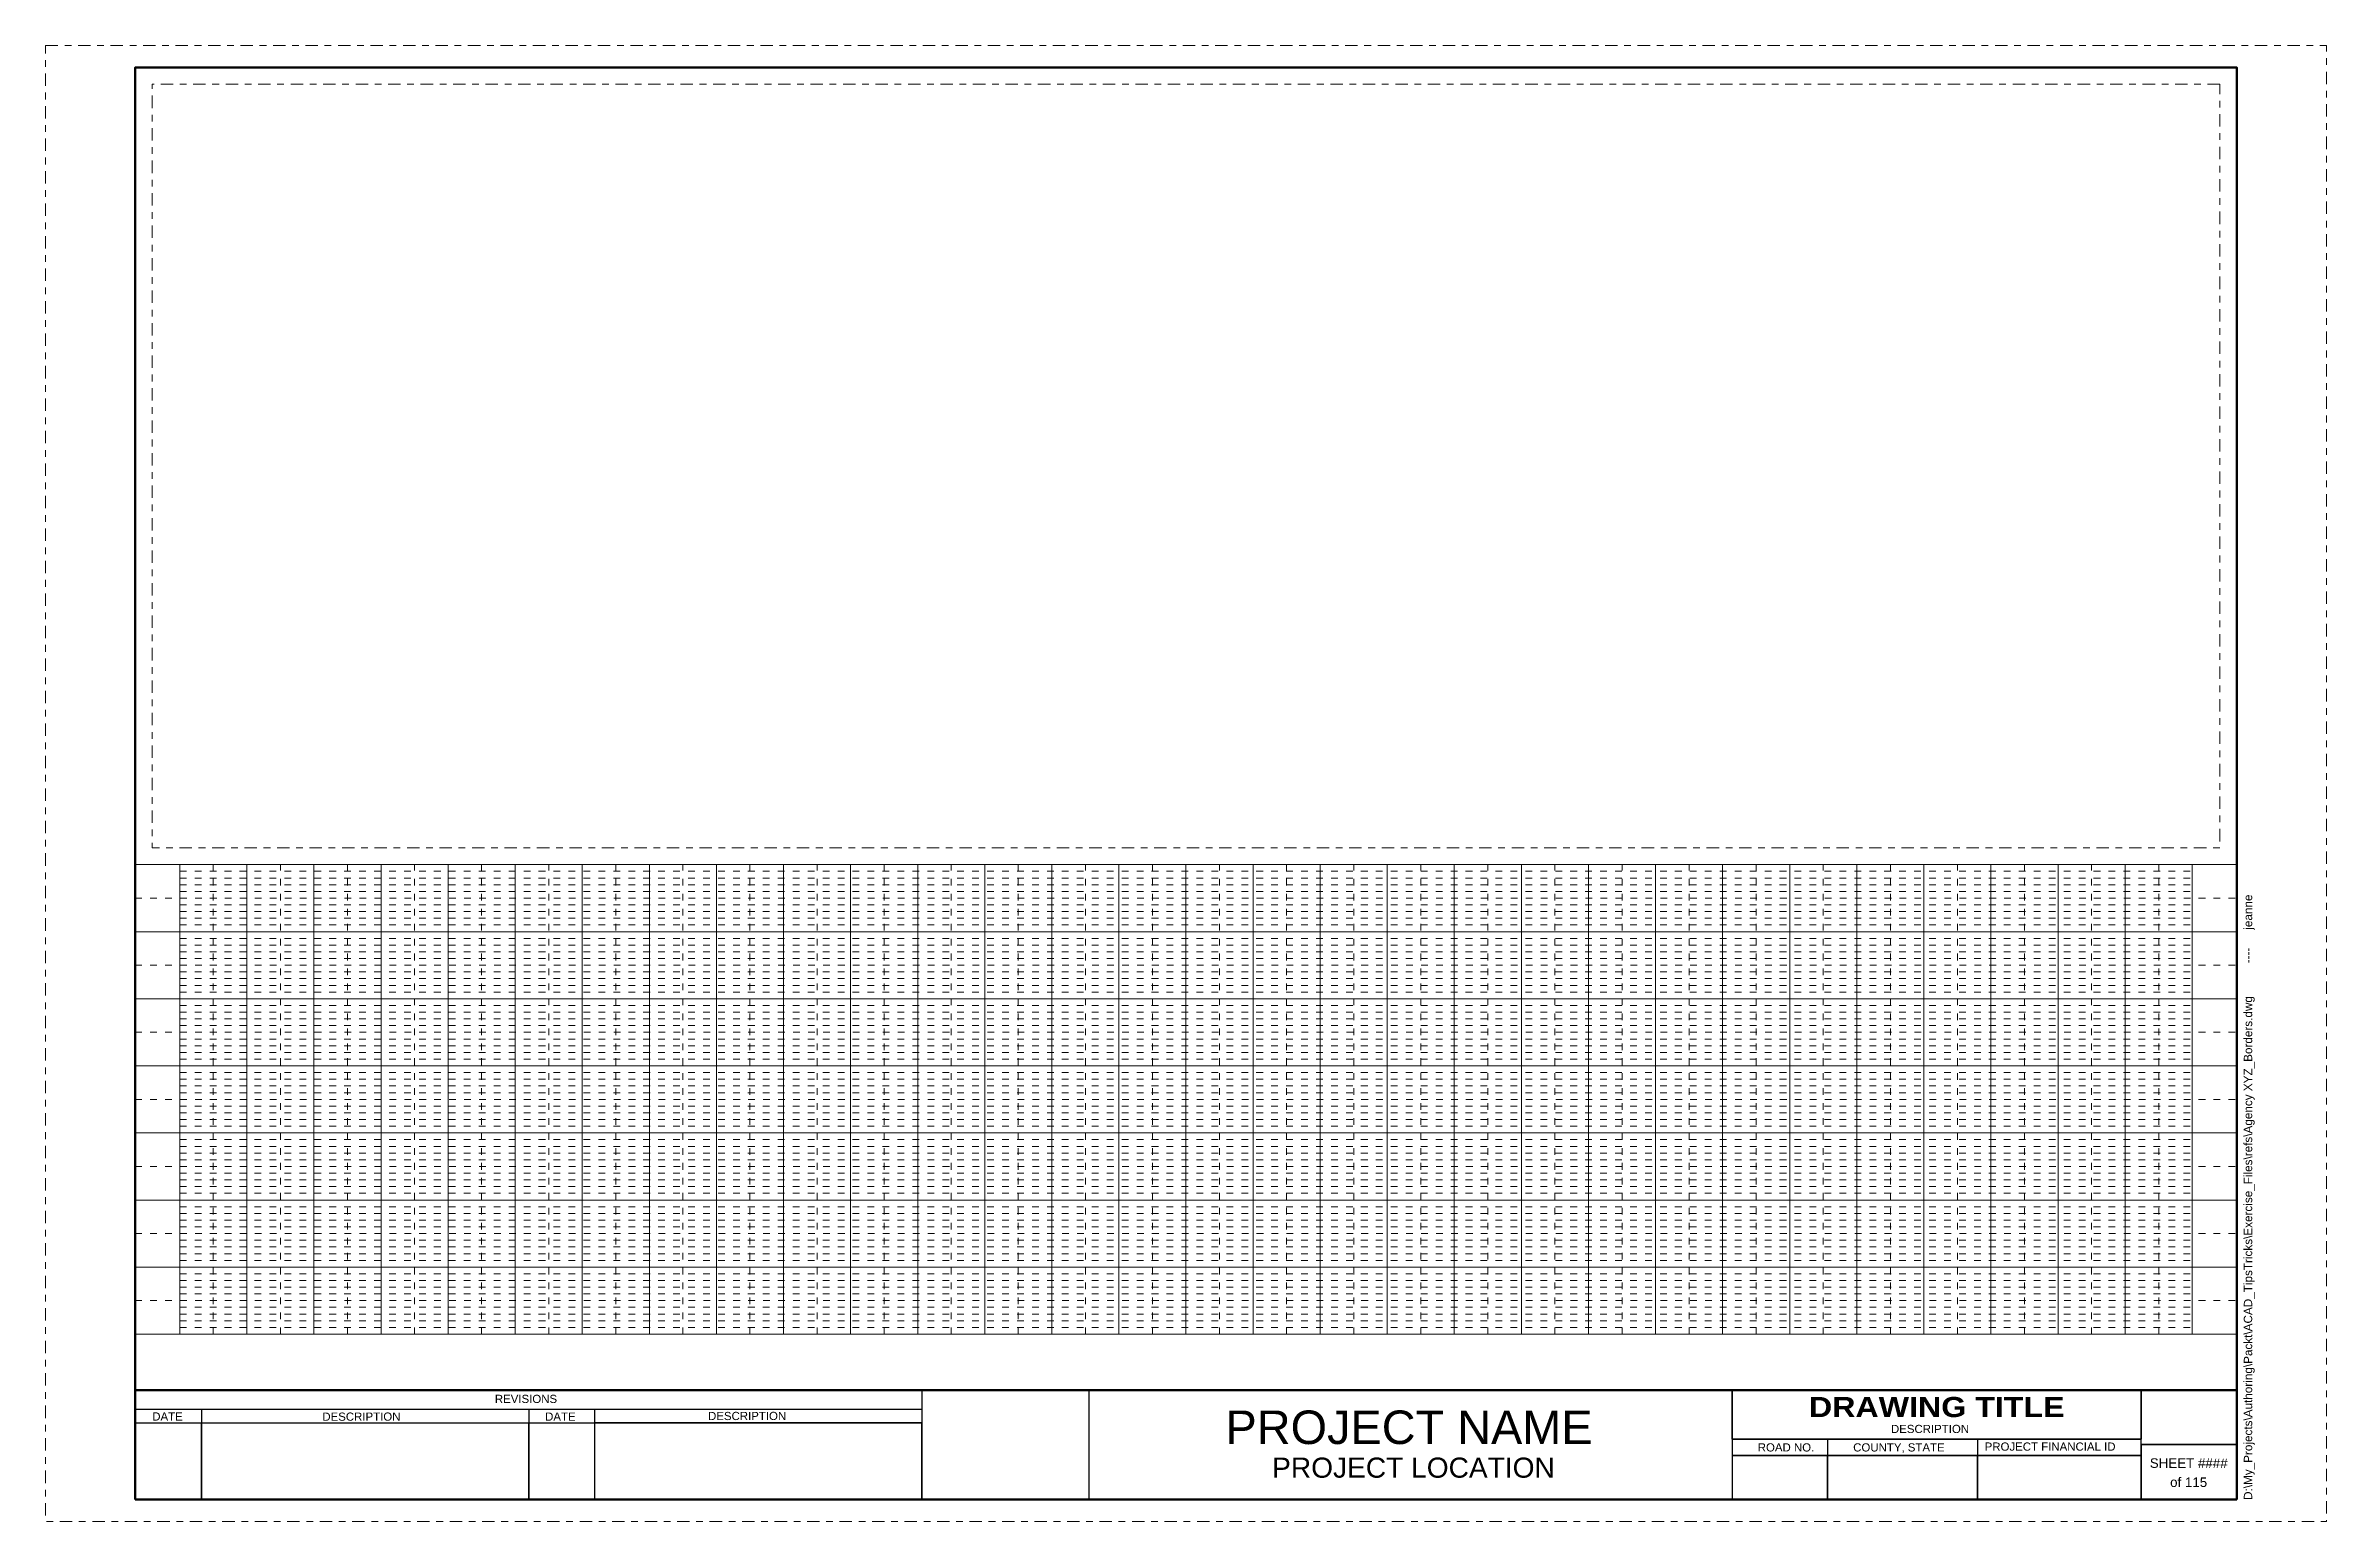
# Model space of a CAD drawing. Header units: inches. Extents: x 0 to 34, y 0 to 22.
import ezdxf
from ezdxf.enums import TextEntityAlignment as Align

# ---------------------------------------------------------------- set-up
doc = ezdxf.new("R2010")
doc.units = ezdxf.units.IN
doc.header["$LTSCALE"] = 0.5
doc.header["$MEASUREMENT"] = 0
doc.linetypes.add('DGN Style 1', pattern=[0.2462, 0.000409651, -0.245791])
doc.linetypes.add('DGN Style 7', pattern=[0.819302, 0.368686, -0.16386, 0.122895, -0.16386])
doc.layers.add('_Clip_Boundary', color=221, linetype='DGN Style 7', lineweight=13, plot=False)
doc.layers.add('_Plot_Shape', color=87, linetype='DGN Style 7', lineweight=13, plot=False)
for name, color, linetype, lineweight in [('_Plot_Stamp', 252, 'Continuous', 0), ('Border Titles', 7, 'Continuous', 0), ('BorderShtNo', 4, 'Continuous', 30), ('BorderText', 4, 'Continuous', 13), ('Profile Grid Major', 251, 'Continuous', 0), ('Profile Grid Minor', 252, 'DGN Style 1', 0), ('SheetBorder', 7, 'Continuous', 53), ('SheetLines', 7, 'Continuous', 30)]:
    doc.layers.add(name, color=color, linetype=linetype, lineweight=lineweight)
doc.styles.add('Civil-1 16in', font='arial.ttf', dxfattribs={"height": 0.0625})
doc.styles.add('Style-Arial', font='arial.ttf')
doc.styles.add('Titles', font='', dxfattribs={"height": 0.3})
doc.styles.get('Titles').set_extended_font_data('Arial Black')

msp = doc.modelspace()

# ---------------------------------------------------------------- linework, layer by layer
at = {"layer": '_Clip_Boundary'}
msp.add_3dface([(32.414, 21.424), (1.586, 21.424), (1.586, 10.041), (32.414, 10.041)], dxfattribs=at)
at = {"layer": '_Plot_Shape'}
msp.add_3dface([(0, 22), (34, 22), (34, 0), (0, 0)], dxfattribs=at)
at = {"layer": 'Profile Grid Major'}
for p, q in [((1.336, 9.791), (32.664, 9.791)), ((2, 2.791), (2, 9.791)), ((3, 2.791), (3, 9.791)), ((4, 2.791), (4, 9.791)), ((5, 2.791), (5, 9.791)), ((6, 2.791), (6, 9.791)), ((7, 2.791), (7, 9.791)), ((8, 2.791), (8, 9.791)), ((9, 2.791), (9, 9.791)), ((10, 2.791), (10, 9.791)), ((11, 2.791), (11, 9.791)), ((12, 2.791), (12, 9.791)), ((13, 2.791), (13, 9.791)), ((14, 2.791), (14, 9.791)), ((15, 2.791), (15, 9.791)), ((16, 2.791), (16, 9.791)), ((17, 2.791), (17, 9.791)), ((18, 2.791), (18, 9.791)), ((19, 2.791), (19, 9.791)), ((20, 2.791), (20, 9.791)), ((21, 2.791), (21, 9.791)), ((22, 2.791), (22, 9.791)), ((23, 2.791), (23, 9.791)), ((24, 2.791), (24, 9.791)), ((25, 2.791), (25, 9.791)), ((26, 2.791), (26, 9.791)), ((27, 2.791), (27, 9.791)), ((28, 2.791), (28, 9.791)), ((29, 2.791), (29, 9.791)), ((30, 2.791), (30, 9.791)), ((31, 2.791), (31, 9.791)), ((32, 2.791), (32, 9.791)), ((1.336, 8.791), (32.664, 8.791)), ((1.336, 7.791), (32.664, 7.791)), ((1.336, 6.791), (32.664, 6.791)), ((1.336, 5.791), (32.664, 5.791)), ((1.336, 4.791), (32.664, 4.791)), ((1.336, 3.791), (32.664, 3.791)), ((1.336, 2.791), (32.664, 2.791))]:
    msp.add_line(p, q, dxfattribs=at)
at = {"layer": 'Profile Grid Minor'}
for p, q in [((2, 9.691), (32, 9.691)), ((2, 9.591), (32, 9.591)), ((2.5, 2.791), (2.5, 9.791)), ((3.5, 2.791), (3.5, 9.791)), ((4.5, 2.791), (4.5, 9.791)), ((5.5, 2.791), (5.5, 9.791)), ((6.5, 2.791), (6.5, 9.791)), ((7.5, 2.791), (7.5, 9.791)), ((8.5, 2.791), (8.5, 9.791)), ((9.5, 2.791), (9.5, 9.791)), ((10.5, 2.791), (10.5, 9.791)), ((11.5, 2.791), (11.5, 9.791)), ((12.5, 2.791), (12.5, 9.791)), ((13.5, 2.791), (13.5, 9.791)), ((14.5, 2.791), (14.5, 9.791)), ((15.5, 2.791), (15.5, 9.791)), ((16.5, 2.791), (16.5, 9.791)), ((17.5, 2.791), (17.5, 9.791)), ((18.5, 2.791), (18.5, 9.791)), ((19.5, 2.791), (19.5, 9.791)), ((20.5, 2.791), (20.5, 9.791)), ((21.5, 2.791), (21.5, 9.791)), ((22.5, 2.791), (22.5, 9.791)), ((23.5, 2.791), (23.5, 9.791)), ((24.5, 2.791), (24.5, 9.791)), ((25.5, 2.791), (25.5, 9.791)), ((26.5, 2.791), (26.5, 9.791)), ((27.5, 2.791), (27.5, 9.791)), ((28.5, 2.791), (28.5, 9.791)), ((29.5, 2.791), (29.5, 9.791)), ((30.5, 2.791), (30.5, 9.791)), ((31.5, 2.791), (31.5, 9.791)), ((1.336, 9.291), (32.664, 9.291)), ((2, 9.491), (32, 9.491)), ((2, 9.491), (32, 9.491)), ((2, 9.391), (32, 9.391)), ((2, 9.191), (32, 9.191)), ((2, 9.091), (32, 9.091)), ((2, 8.991), (32, 8.991)), ((2, 8.991), (32, 8.991)), ((2, 8.891), (32, 8.891)), ((2, 8.691), (32, 8.691)), ((2, 8.591), (32, 8.591)), ((1.336, 8.291), (32.664, 8.291)), ((2, 8.491), (32, 8.491)), ((2, 8.491), (32, 8.491)), ((2, 8.391), (32, 8.391)), ((2, 8.191), (32, 8.191)), ((2, 8.091), (32, 8.091)), ((2, 7.991), (32, 7.991)), ((2, 7.991), (32, 7.991)), ((2, 7.891), (32, 7.891)), ((2, 7.691), (32, 7.691)), ((2, 7.591), (32, 7.591)), ((2, 7.491), (32, 7.491)), ((2, 7.491), (32, 7.491)), ((1.336, 7.291), (32.664, 7.291)), ((2, 7.391), (32, 7.391)), ((2, 7.191), (32, 7.191)), ((2, 7.091), (32, 7.091)), ((2, 6.991), (32, 6.991)), ((2, 6.991), (32, 6.991)), ((2, 6.891), (32, 6.891)), ((2, 6.691), (32, 6.691)), ((2, 6.591), (32, 6.591)), ((2, 6.491), (32, 6.491)), ((2, 6.491), (32, 6.491)), ((1.336, 6.291), (32.664, 6.291)), ((2, 6.391), (32, 6.391)), ((2, 6.191), (32, 6.191)), ((2, 6.091), (32, 6.091)), ((2, 5.991), (32, 5.991)), ((2, 5.991), (32, 5.991)), ((2, 5.891), (32, 5.891)), ((2, 5.691), (32, 5.691)), ((2, 5.591), (32, 5.591)), ((2, 5.491), (32, 5.491)), ((2, 5.491), (32, 5.491)), ((1.336, 5.291), (32.664, 5.291)), ((2, 5.391), (32, 5.391)), ((2, 5.191), (32, 5.191)), ((2, 5.091), (32, 5.091)), ((2, 4.991), (32, 4.991)), ((2, 4.991), (32, 4.991)), ((2, 4.891), (32, 4.891)), ((2, 4.691), (32, 4.691)), ((2, 4.591), (32, 4.591)), ((2, 4.491), (32, 4.491)), ((2, 4.491), (32, 4.491)), ((1.336, 4.291), (32.664, 4.291)), ((2, 4.391), (32, 4.391)), ((2, 4.191), (32, 4.191)), ((2, 4.091), (32, 4.091)), ((2, 3.991), (32, 3.991)), ((2, 3.991), (32, 3.991)), ((2, 3.891), (32, 3.891)), ((2, 3.691), (32, 3.691)), ((2, 3.591), (32, 3.591)), ((2, 3.491), (32, 3.491)), ((2, 3.491), (32, 3.491)), ((1.336, 3.291), (32.664, 3.291)), ((2, 3.391), (32, 3.391)), ((2, 3.191), (32, 3.191)), ((2, 3.091), (32, 3.091)), ((2, 2.991), (32, 2.991)), ((2, 2.991), (32, 2.991)), ((2, 2.891), (32, 2.891))]:
    msp.add_line(p, q, dxfattribs=at)
at = {"layer": 'SheetBorder'}
for p, q in [((1.336, 21.674), (1.336, 0.326)), ((1.336, 21.674), (32.664, 21.674)), ((32.664, 21.674), (32.664, 0.326)), ((1.336, 0.326), (32.664, 0.326))]:
    msp.add_line(p, q, dxfattribs=at)
at = {"layer": 'SheetBorder', "flags": 128}
msp.add_lwpolyline([(1.336, 1.958), (1.336, 21.674), (32.664, 21.674), (32.664, 1.958), (31.24, 1.958), (25.14, 1.958), (17.009, 1.958), (13.061, 1.958), (1.348, 1.958), (32.664, 1.958)], close=True, dxfattribs=at)
at = {"layer": 'SheetLines'}
for p, q in [((31.24, 0.326), (31.24, 1.958)), ((1.348, 1.674), (13.061, 1.674)), ((1.348, 1.47), (13.061, 1.47)), ((2.324, 1.674), (2.324, 0.326)), ((7.204, 1.674), (7.204, 0.326)), ((8.18, 1.674), (8.18, 0.326)), ((25.14, 1.226), (31.24, 1.226)), ((25.14, 1.226), (25.14, 0.326)), ((26.563, 1.226), (26.563, 0.326)), ((28.8, 1.226), (28.8, 0.326)), ((31.24, 1.145), (32.664, 1.145)), ((25.14, 0.982), (31.24, 0.982))]:
    msp.add_line(p, q, dxfattribs=at)
for points in [[(15.555, 1.954), (13.061, 1.954), (13.061, 0.326), (15.555, 0.326)], [(15.555, 1.954), (25.14, 1.954), (25.14, 0.326), (15.555, 0.326)], [(25.14, 1.958), (31.24, 1.958), (31.24, 1.226), (25.14, 1.226)], [(2.324, 0.326), (1.336, 0.326), (1.336, 1.47), (2.324, 1.47)], [(7.204, 0.326), (2.324, 0.326), (2.324, 1.47), (7.204, 1.47)], [(8.18, 0.326), (7.204, 0.326), (7.204, 1.47), (8.18, 1.47)], [(13.061, 1.47), (8.18, 1.47), (8.18, 0.326), (13.061, 0.326)], [(32.664, 1.145), (31.24, 1.145), (31.24, 0.326), (32.664, 0.326)], [(26.563, 0.982), (25.14, 0.982), (25.14, 0.326), (26.563, 0.326)], [(26.563, 0.326), (28.8, 0.326), (28.8, 0.982), (26.563, 0.982)], [(31.24, 0.982), (28.8, 0.982), (28.8, 0.326), (31.24, 0.326)]]:
    msp.add_3dface(points, dxfattribs=at)

# ---------------------------------------------------------------- texts
at = {"layer": '_Plot_Stamp', "insert": (32.769, 0.32), "char_height": 0.125, "attachment_point": 1, "rotation": 90, "line_spacing_factor": 0.6, "style": 'Civil-1 16in'}
msp.add_mtext('D:\\\\My_Projects\\\\Authoring\\\\Packt\\\\ACAD_TipsTricks\\\\Exercise_Files\\\\refs\\\\Agency XYZ_Borders.dwg^I----^Ijeanne', dxfattribs=at)
at = {"layer": 'Border Titles', "color": 40, "style": 'Style-Arial'}
for s, height, p in [('PROJECT NAME', 0.5, (20.325, 1.653)), ('PROJECT LOCATION', 0.3, (20.391, 0.951))]:
    msp.add_text(s, height=height, dxfattribs=at).set_placement(p, align=Align.TOP_CENTER)
at = {"layer": 'BorderShtNo', "insert": (31.948, 0.867), "char_height": 0.1423, "attachment_point": 5, "rotation": 359.8607, "line_spacing_factor": 1.2, "style": 'Style-Arial'}
msp.add_mtext('SHEET ####', dxfattribs=at)
at = {"layer": 'BorderText', "style": 'Titles'}
msp.add_text('DRAWING TITLE', height=0.3, rotation=0, dxfattribs=at).set_placement((28.192, 1.705), align=Align.MIDDLE_CENTER)
at = {"layer": 'BorderText', "style": 'Style-Arial'}
msp.add_text('DESCRIPTION', height=0.12201, rotation=0, dxfattribs=at).set_placement((27.509, 1.439), align=Align.TOP_LEFT)
at = {"layer": 'BorderText', "insert": (31.947, 0.583), "char_height": 0.1423, "attachment_point": 5, "rotation": 359.8607, "line_spacing_factor": 1.2, "style": 'Style-Arial'}
msp.add_mtext('of 115\\P', dxfattribs=at)
at = {"layer": 'SheetLines', "style": 'Style-Arial'}
for s, height, rotation, p in [('REVISIONS', 0.122, 0, (6.697, 1.887)), ('DATE', 0.122, 359.8693, (1.59, 1.625)), ('DESCRIPTION', 0.12201, 0.0498, (4.125, 1.622)), ('DATE', 0.122, 359.8693, (7.446, 1.623)), ('DESCRIPTION', 0.12201, 0.0498, (9.875, 1.632)), ('ROAD NO.', 0.122, 0, (25.523, 1.164)), ('COUNTY, STATE', 0.12201, 0, (26.946, 1.164)), ('PROJECT FINANCIAL ID', 0.12201, 0, (28.906, 1.176))]:
    msp.add_text(s, height=height, rotation=rotation, dxfattribs=at).set_placement(p, align=Align.TOP_LEFT)

doc.saveas('drawing.dxf')
